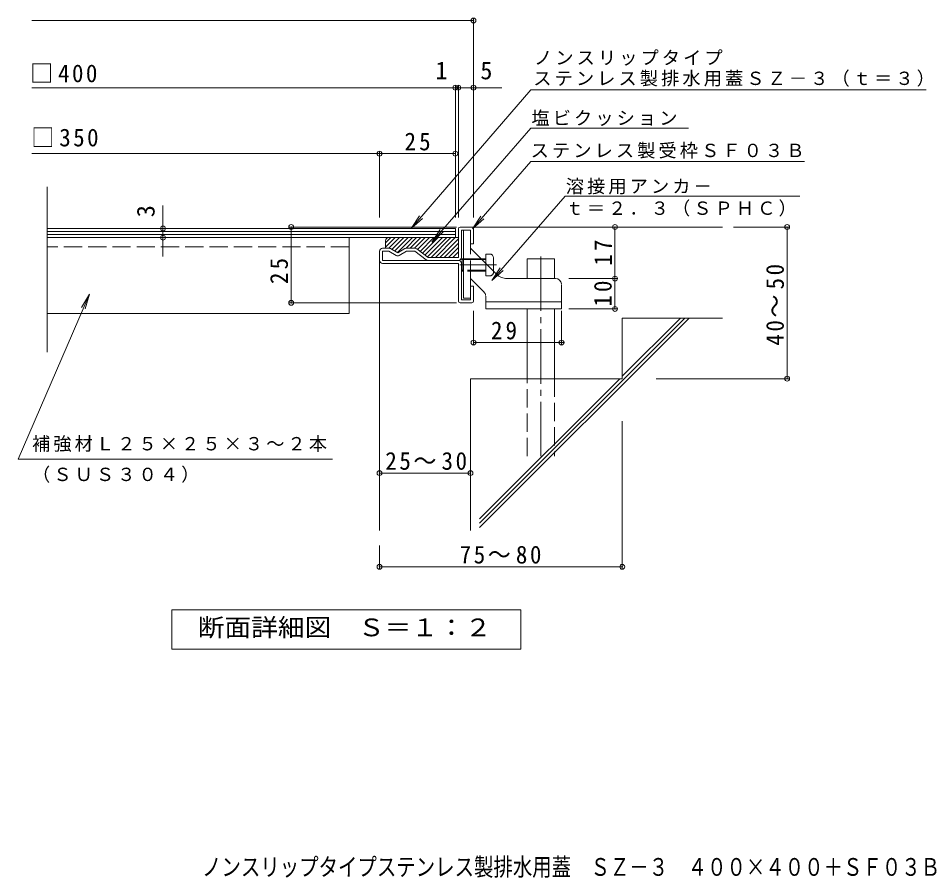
# Model space of a CAD drawing. Units: millimetres on the paper, enlarged 10 times, with parts at other scales. Extents: x -1102 to 1894, y -1350 to 1262.
# Drawn here: x -1102 to 391, y -1350 to 68 of the extents above; entities that cross this region are included whole.
import ezdxf
from ezdxf.enums import TextEntityAlignment as Align

# ---------------------------------------------------------------- set-up
doc = ezdxf.new("R2010")
doc.units = ezdxf.units.MM
doc.header["$LTSCALE"] = 10
doc.header["$PDMODE"] = 32
doc.header["$PDSIZE"] = 8
doc.linetypes.add('CHAIN2', pattern=[12, 9, -1, 1, -1])
doc.linetypes.add('DASHED3', pattern=[4, 3, -1])
for name, color, linetype, lineweight in [('D-1', 2, 'Continuous', 13), ('D-2', 3, 'Continuous', 13), ('D-4', 7, 'Continuous', 13), ('D-5', 7, 'Continuous', 13), ('D-6', 6, 'Continuous', 13), ('D-9', 4, 'Continuous', 13), ('D-A', 3, 'Continuous', 13)]:
    doc.layers.add(name, color=color, linetype=linetype, lineweight=lineweight)
doc.layers.add('F-4', color=2, linetype='Continuous')
doc.styles.add('ＭＳ ゴシック', font='')
doc.styles.get('ＭＳ ゴシック').set_extended_font_data('MS Gothic')

msp = doc.modelspace()

# ---------------------------------------------------------------- linework, layer by layer
at = {"layer": 'D-1'}
for p, q in [((-376.12, -279.72), (-376.12, -326.72)), ((-373.12, -276.72), (-354.11, -276.72)), ((-356.11, -281.72), (-371.12, -281.72)), ((-371.12, -326.72), (-371.12, -281.72)), ((-351.11, -279.72), (-351.11, -304.22)), ((-490.45, -311.72), (-501.11, -311.72)), ((-487.95, -312.39), (-476.12, -319.22)), ((-464.28, -312.39), (-476.12, -319.22)), ((-447.76, -311.72), (-461.78, -311.72)), ((-444.79, -312.71), (-426.11, -326.72)), ((-506.11, -331.72), (-506.11, -316.72)), ((-501.11, -331.72), (-501.11, -316.72)), ((-490.45, -316.72), (-501.11, -316.72)), ((-478.62, -323.55), (-490.45, -316.72)), ((-473.62, -323.55), (-461.78, -316.72)), ((-447.78, -316.72), (-461.78, -316.72)), ((-429.11, -330.72), (-447.78, -316.72)), ((-376.12, -326.72), (-426.11, -326.72)), ((-501.11, -331.72), (-376.12, -331.72)), ((-501.11, -336.72), (-376.12, -336.72)), ((-376.12, -398.72), (-376.12, -336.72)), ((-371.12, -336.72), (-371.12, -396.72)), ((-351.11, -374.22), (-356.11, -374.22)), ((-356.11, -396.72), (-356.11, -374.22)), ((-351.11, -398.72), (-351.11, -374.22)), ((-373.12, -401.72), (-354.11, -401.72)), ((-356.11, -396.72), (-371.12, -396.72))]:
    msp.add_line(p, q, dxfattribs=at)
msp.add_lwpolyline([(-351.11, -304.22), (-356.11, -304.22), (-356.11, -281.72)], dxfattribs=at)
for centre, radius, start, end in [((-373.12, -279.72), 3, 90, 180), ((-354.11, -279.72), 3, 0, 90), ((-501.11, -316.72), 5, 90, 180), ((-490.45, -316.72), 5, 59.99997, 90), ((-461.78, -316.72), 5, 90, 120.00003), ((-447.77, -316.67), 4.95, 53.12967, 90), ((-476.12, -319.22), 5, 239.99997, 300.00003), ((-376.12, -326.72), 5, 270, 0), ((-501.11, -331.72), 5, 180, 270), ((-426.11, -326.72), 5, 233.13025, 270), ((-376.12, -336.72), 5, 0, 90), ((-373.12, -398.72), 3, 180, 270), ((-354.11, -398.72), 3, 270, 0)]:
    msp.add_arc(centre, radius, start, end, dxfattribs=at)
at = {"layer": 'D-2'}
for p, q in [((-1053.78, -482.87), (-1053.78, -210.52)), ((-381.12, -279.22), (-1053.78, -279.22)), ((-381.12, -279.22), (-381.12, -294.22)), ((-381.12, -284.22), (-1053.78, -284.22)), ((-381.12, -289.22), (-1053.78, -289.22)), ((-381.12, -294.22), (-1053.78, -294.22)), ((-556.12, -294.22), (-556.12, -419.22)), ((-556.12, -419.22), (-1053.78, -419.22))]:
    msp.add_line(p, q, dxfattribs=at)
at = {"layer": 'D-2', "linetype": 'DASHED3'}
msp.add_line((-556.12, -309.22), (-1053.78, -309.22), dxfattribs=at)
at = {"layer": 'D-4'}
for p, q in [((-1078.78, 63.65), (-351.12, 63.65)), ((-351.12, -261.26), (-351.12, 66.65)), ((-381.12, -261.26), (-381.12, -44.05)), ((-376.12, -261.26), (-376.12, -44.05)), ((-1078.78, -47.05), (-304.58, -47.05)), ((-1078.78, -155.8), (-506.12, -155.8)), ((-506.12, -261.26), (-506.12, -152.8)), ((-506.12, -155.8), (-381.12, -155.8)), ((-862.84, -241.2), (-862.84, -325.4)), ((-379.26, -276.72), (-654.6, -276.72)), ((-651.6, -401.72), (-651.6, -276.72)), ((-118.07, -361.72), (-118.07, -276.72)), ((77.38, -276.72), (168.57, -276.72)), ((165.57, -526.72), (165.57, -276.72)), ((-194.29, -361.72), (-115.07, -361.72)), ((-118.07, -411.72), (-118.07, -361.72)), ((-984.16, -387.66), (-996.99, -409.12)), ((-984.16, -387.66), (-991, -411.71)), ((-379.26, -401.72), (-654.6, -401.72)), ((-351.12, -414.69), (-351.12, -470.25)), ((-206.12, -414.69), (-206.12, -470.25)), ((-194.29, -411.72), (-115.07, -411.72)), ((-351.12, -467.25), (-201.11, -467.25)), ((-50.34, -526.72), (168.57, -526.72)), ((-106.11, -596.59), (-106.11, -839.8)), ((-506.12, -682.34), (-356.12, -682.34)), ((-506.12, -801.72), (-506.12, -839.8)), ((-506.12, -836.8), (-106.11, -836.8))]:
    msp.add_line(p, q, dxfattribs=at)
for p in [(-351.12, 63.65), (-381.12, -47.05), (-376.12, -47.05), (-351.12, -47.05), (-506.12, -155.8), (-381.12, -155.8), (-862.84, -279.22), (-651.6, -276.72), (-118.07, -276.72), (165.57, -276.72), (-862.84, -294.22), (-118.07, -361.72), (-651.6, -401.72), (-118.07, -411.72), (-351.12, -467.25), (-206.12, -467.25), (165.57, -526.72), (-506.12, -682.34), (-356.12, -682.34), (-506.12, -836.8), (-106.11, -836.8)]:
    msp.add_point(p, dxfattribs=at)
at = {"layer": 'D-5'}
for p, q in [((-256.59, -50.47), (394.79, -50.47)), ((-256.59, -113.81), (2.79, -113.81)), ((-256.59, -168.67), (194.37, -168.67)), ((-321.09, -364.9), (-200.01, -225.77)), ((-200.01, -225.77), (186.69, -225.77)), ((-454.11, -279.22), (-435.44, -262.59)), ((-353.07, -279.51), (-334.33, -262.96)), ((-419.89, -301.43), (-401.16, -284.88)), ((-321.09, -364.9), (-307.28, -344.06)), ((-321.09, -364.9), (-302.36, -348.34)), ((-1101.52, -659.24), (-984.16, -387.66)), ((-1101.52, -659.24), (-583.58, -659.24))]:
    msp.add_line(p, q, dxfattribs=at)
for points in [[(-256.59, -50.47), (-454.11, -279.22), (-440.38, -258.33)], [(-256.59, -113.81), (-419.89, -301.43), (-406.08, -280.59)], [(-256.59, -168.67), (-353.07, -279.51), (-339.26, -258.68)]]:
    msp.add_lwpolyline(points, dxfattribs=at)
at = {"layer": 'D-5', "color": 2}
msp.add_lwpolyline([(-848.11, -972.66), (-848.11, -907.66), (-273.11, -907.66), (-273.11, -972.66)], close=True, dxfattribs=at)
at = {"layer": 'D-6'}
for p, q in [((-356.12, -276.72), (58.89, -276.72)), ((-506.12, -331.72), (-506.12, -776.72)), ((-262.61, -329.22), (-217.61, -329.22)), ((-262.61, -361.72), (-262.61, -329.22)), ((-217.61, -361.72), (-217.61, -329.22)), ((-262.61, -526.72), (-262.61, -411.72)), ((-217.61, -526.72), (-217.61, -411.72)), ((-341.12, -771.87), (4.04, -426.72)), ((-341.12, -764.8), (-3.04, -426.72)), ((-106.12, -426.72), (58.89, -426.72)), ((-106.12, -426.72), (-106.12, -526.72)), ((-106.12, -522.73), (-10.11, -426.72)), ((-356.12, -526.72), (-356.12, -776.72)), ((-356.12, -526.72), (-106.12, -526.72)), ((-341.12, -757.73), (-110.11, -526.72))]:
    msp.add_line(p, q, dxfattribs=at)
at = {"layer": 'D-6', "linetype": 'CHAIN2'}
msp.add_line((-240.11, -325.14), (-240.11, -654.22), dxfattribs=at)
at = {"layer": 'D-6', "linetype": 'DASHED3'}
for p, q in [((-262.61, -654.22), (-262.61, -526.72)), ((-217.61, -526.72), (-217.61, -654.22))]:
    msp.add_line(p, q, dxfattribs=at)
at = {"layer": 'D-9'}
for p, q in [((-487.3, -294.22), (-496.12, -303.03)), ((-480.23, -294.22), (-496.12, -310.1)), ((-491.12, -294.22), (-376.12, -294.22)), ((-473.16, -294.22), (-490.66, -311.72)), ((-466.09, -294.22), (-485.61, -313.74)), ((-459.02, -294.22), (-481.12, -316.33)), ((-451.95, -294.22), (-476.64, -318.91)), ((-444.88, -294.22), (-462.38, -311.72)), ((-437.8, -294.22), (-455.3, -311.72)), ((-430.73, -294.22), (-448.23, -311.72)), ((-423.66, -294.22), (-443.28, -313.84)), ((-416.59, -294.22), (-439.24, -316.87)), ((-409.52, -294.22), (-435.2, -319.9)), ((-402.45, -294.22), (-431.16, -322.93)), ((-395.38, -294.22), (-427.12, -325.96)), ((-388.31, -294.22), (-420.81, -326.72)), ((-381.24, -294.22), (-413.73, -326.72)), ((-376.12, -296.17), (-406.66, -326.72)), ((-496.12, -299.22), (-496.12, -311.72)), ((-376.12, -303.24), (-399.59, -326.72)), ((-376.12, -310.31), (-392.52, -326.72)), ((-376.12, -317.38), (-385.45, -326.72))]:
    msp.add_line(p, q, dxfattribs=at)
msp.add_arc((-491.12, -299.22), 5, 90, 180, dxfattribs=at)
at = {"layer": 'D-A'}
for p, q in [((-367.62, -281.72), (-367.62, -394.22)), ((-367.62, -281.72), (-356.12, -281.72)), ((-356.12, -311.72), (-356.12, -281.72)), ((-356.12, -311.72), (-313.44, -354.4)), ((-331.12, -336.72), (-331.12, -321.22)), ((-324.62, -321.22), (-331.12, -321.22)), ((-318.12, -327.72), (-318.12, -349.72)), ((-369.87, -329.22), (-371.12, -330.47)), ((-367.62, -330.47), (-371.12, -330.47)), ((-367.62, -329.22), (-369.87, -329.22)), ((-331.12, -329.22), (-338.62, -329.22)), ((-331.12, -330.47), (-337.37, -330.47)), ((-369.87, -349.22), (-371.12, -347.97)), ((-367.62, -347.97), (-371.12, -347.97)), ((-367.62, -349.22), (-369.87, -349.22)), ((-334.04, -383.79), (-356.12, -361.72)), ((-356.12, -394.22), (-356.12, -361.72)), ((-295.76, -361.72), (-216.12, -361.72)), ((-206.12, -371.72), (-206.12, -411.72)), ((-356.12, -394.22), (-367.62, -394.22)), ((-331.12, -411.72), (-331.12, -390.86)), ((-206.12, -400.22), (-331.12, -400.22)), ((-206.12, -411.72), (-331.12, -411.72))]:
    msp.add_line(p, q, dxfattribs=at)
at = {"layer": 'D-A', "linetype": 'DASHED3'}
for p, q in [((-356.12, -361.72), (-356.12, -311.72)), ((-369.87, -329.22), (-369.87, -349.22)), ((-338.62, -329.22), (-367.62, -329.22)), ((-367.62, -330.47), (-337.37, -330.47)), ((-331.12, -357.22), (-331.12, -336.72)), ((-331.12, -347.97), (-367.62, -347.97)), ((-331.12, -349.22), (-367.62, -349.22)), ((-324.62, -357.22), (-331.12, -357.22)), ((-318.12, -350.72), (-318.12, -349.72))]:
    msp.add_line(p, q, dxfattribs=at)
at = {"layer": 'D-A', "linetype": 'CHAIN2'}
msp.add_line((-313.12, -339.22), (-373.54, -339.22), dxfattribs=at)
at = {"layer": 'D-A'}
for centre, radius, start, end in [((-324.62, -327.72), 6.5, 0, 90), ((-295.76, -336.72), 25, 225, 270), ((-216.12, -371.72), 10, 7.01646, 90), ((-341.12, -390.86), 10, 7.01646, 45)]:
    msp.add_arc(centre, radius, start, end, dxfattribs=at)
at = {"layer": 'D-A', "linetype": 'DASHED3'}
msp.add_arc((-324.62, -350.72), 6.5, 270, 0, dxfattribs=at)

# ---------------------------------------------------------------- texts
at = {"layer": 'D-4', "color": 2, "style": 'ＭＳ ゴシック'}
for s, p in [('1', (-414.06, -42.05)), ('5', (-340, -42.05))]:
    msp.add_text(s, height=29.33, dxfattribs=at).set_placement(p, align=Align.BOTTOM_LEFT)
msp.add_text('3', height=29.33, rotation=90, dxfattribs=at).set_placement((-867.84, -260.6), align=Align.BOTTOM_LEFT)
at = {"layer": 'D-4', "color": 2, "char_height": 29.33, "attachment_point": 7, "style": 'ＭＳ ゴシック'}
for s, insert in [('\\T1.21;\\W0.95;□400', (-1081.69, -38.81)), ('\\T1.21;\\W0.95;□350', (-1079.74, -144.6)), ('\\T1.27;\\W0.95;25', (-464.87, -150.8)), ('\\T1.22;\\W0.95;25～30', (-496.51, -677.34)), ('\\T1.22;\\W0.95;75～80', (-373.98, -831.8))]:
    msp.add_mtext(s, dxfattribs=dict(at, insert=insert))
for s, insert, rotation in [('\\T1.27;\\W0.95;17', (-123.07, -340.47), 90), ('\\T1.27;\\W0.95;25', (-656.6, -370.72), 90), ('\\T1.22;\\W0.95;40～50', (160.57, -472.23), 90), ('\\T1.27;\\W0.95;10', (-123.07, -407.97), 90), ('\\T1.27;\\W0.95;29', (-322.48, -462.25), 0.001)]:
    msp.add_mtext(s, dxfattribs=dict(at, insert=insert, rotation=rotation))
at = {"layer": 'D-5', "color": 2, "style": 'ＭＳ ゴシック', "width": 1.1}
msp.add_text('断面詳細図\u3000Ｓ＝１：２', height=29.33, dxfattribs=at).set_placement((-805.61, -960.16), align=Align.BOTTOM_LEFT)
at = {"layer": 'D-5', "char_height": 21.99, "attachment_point": 7, "style": 'ＭＳ ゴシック'}
for s, insert in [('\\T1.17;ノンスリップタイプ', (-251.45, -10.85)), ('\\T1.17;ステンレス製排水用蓋ＳＺ－３（ｔ＝３）', (-252.65, -45.48)), ('\\T1.17;塩ビクッション', (-255.76, -110.29)), ('\\T1.17;ステンレス製受枠ＳＦ０３Ｂ', (-256.95, -163.91)), ('\\T1.17;溶接用アンカ－', (-199.18, -222.96)), ('\\T1.17;ｔ＝２．３（ＳＰＨＣ）', (-199.57, -259.53)), ('\\T1.17;補強材Ｌ２５×２５×３～２本', (-1078.54, -647.58)), ('\\T1.17;（ＳＵＳ３０４）', (-1078.54, -698.33))]:
    msp.add_mtext(s, dxfattribs=dict(at, insert=insert))
at = {"layer": 'F-4', "style": 'ＭＳ ゴシック', "width": 0.8}
msp.add_text('ノンスリップタイプステンレス製排水用蓋\u3000ＳＺ－３\u3000４００×４００＋ＳＦ０３Ｂ', height=29.33, dxfattribs=at).set_placement((-798.5, -1355), align=Align.BOTTOM_LEFT)

doc.saveas('drawing.dxf')
